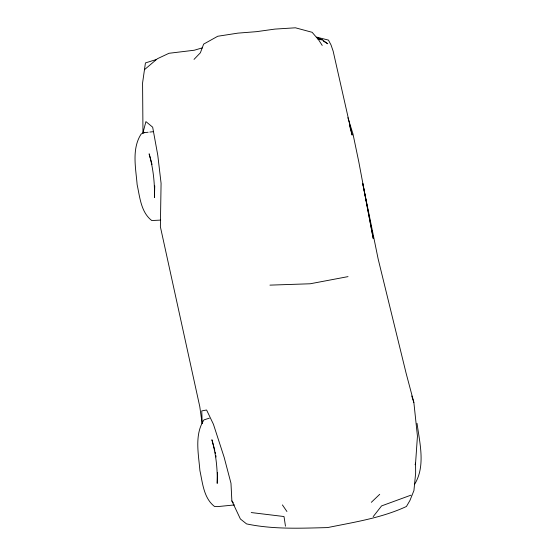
<?xml version="1.0" encoding="UTF-8"?>
<svg xmlns="http://www.w3.org/2000/svg" width="556" height="556" viewBox="0 0 556 556"><rect width="100%" height="100%" fill="white"/><g stroke="black" fill="none" stroke-linecap="round" stroke-linejoin="round"><path stroke-width="0.83" d="M154.749 185.912L154.436 197.45C154.853 182.757 153.136 167.975 149.126 153.831L152.031 164.458M217.507 472.635L217.201 483.379C217.625 468.687 215.909 453.911 211.899 439.761L214.804 450.395M202.196 423.338L201.758 410.912L206.582 409.994L213.428 424.27L224.124 457.227L230.976 483.247L231.873 500.928L240.407 519.005L246.551 523.898C273.26 529.534 300.483 528.249 327.567 527.588C354.276 522.153 381.472 518.032 406.429 506.488L409.904 500.546L413.935 490.545L415.645 473.156L415.575 463.134L417.445 436.168L413.859 402.433L406.123 373.278L378.129 258.881L362.727 183.404L373.243 238.552L358.78 161.768L352.977 133.94L347.868 117.691M156.681 59.409L145.429 62.925L142.579 82.941L142.968 132.808L148.132 132.245M142.968 132.808L145.922 121.611L152.671 127.185L157.772 155.207L161.08 183.306L160.371 226.716L199.778 406.617L202.113 423.331M415.103 464.733L415.575 463.134M414.707 484.13C425.708 466.032 419.724 443.042 417.042 423.387M373.173 516.649L381.569 505.911L410.981 495.153M194.023 59.388L200.368 52.785L203.649 44.112L217.743 36.258L237.885 33.131L256.49 31.664L274.886 29.1L295.431 27.8L312.131 32.297L318.651 39.9L322.223 45.425M371.318 502.325L379.713 494.319M144.428 69.715L157.362 58.741L169.01 53.279L194.287 50.228L202.537 47.802M144.053 132.835L141.203 133.954C131.494 148.855 135.796 168.051 137.137 184.655C139.848 197.039 140.918 212.197 151.76 220.551L160.712 220.093M209.403 418.14L203.969 419.884C194.259 434.792 198.561 453.988 199.903 470.591C202.62 482.976 203.684 498.134 214.526 506.488L217.528 506.62L234.535 504.931M348.021 276.624L310.172 283.775L269.945 285.131M149.849 132.057L153.296 131.682M251.249 512.556L284.012 516.538L285.471 526.198M318.053 39.267L322.278 39.81L327.783 43.764L323.383 41.13M321.18 39.817L316.781 37.182L328.457 40.102L331.042 44.994L333.162 51.18L352.129 135.108L349.446 125.239M316.781 37.182L322.278 39.81M231.873 500.928L233.353 502.937M282.406 504.917L286.931 511.52M411.76 395.99L413.859 402.433M215.151 451.979L215.457 453.661M215.77 455.336L216.075 457.018"/></g></svg>
